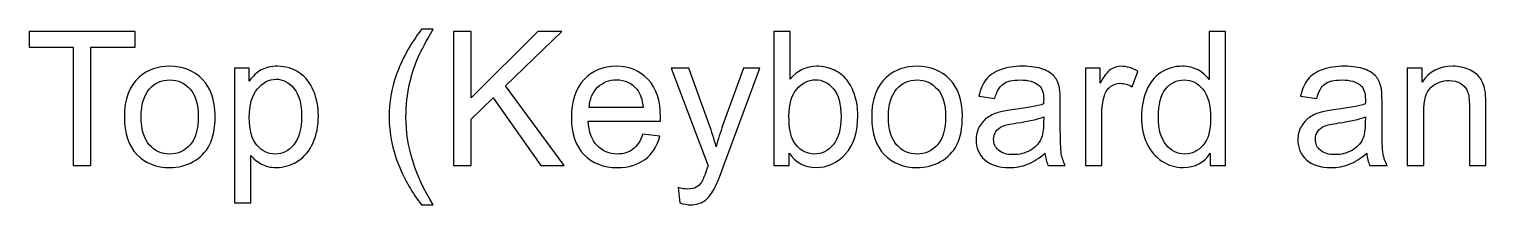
# Model space of a CAD drawing. Header units: millimetres. Extents: x 198 to 2265, y -986 to 144.
# Drawn here: x 599.7 to 797.8, y -705.3 to -681.5 of the extents above; entities that cross this region are included whole.
import ezdxf

# ---------------------------------------------------------------- set-up
doc = ezdxf.new("R2010")
doc.units = ezdxf.units.MM
doc.header["$MEASUREMENT"] = 0
doc.layers.add('Layer 1', color=7, linetype='Continuous')

msp = doc.modelspace()

# ---------------------------------------------------------------- linework, layer by layer
at = {"layer": 'Layer 1', "color": 250}
for points, knots in [([(653.0268, -705.2995), (651.7991, -703.7459), (650.7577, -701.9298), (649.9068, -699.847), (649.0559, -697.7642), (648.6326, -695.6052), (648.6326, -693.3742), (648.6326, -691.4057), (648.9501, -689.5219), (649.5851, -687.7227), (650.3302, -685.6314), (651.4774, -683.5486), (653.0268, -681.4743), (653.0268, -681.4743), (654.627, -681.4743), (654.627, -681.4743), (653.6279, -683.193), (652.9633, -684.4207), (652.6416, -685.1573), (652.1378, -686.2961), (651.7399, -687.4856), (651.452, -688.726), (651.0964, -690.2712), (650.9186, -691.8248), (650.9186, -693.3869), (650.9186, -697.362), (652.1547, -701.3329), (654.627, -705.2995), (654.627, -705.2995), (653.0268, -705.2995), (653.0268, -705.2995)], [0, 0, 0, 0, 0.1, 0.1, 0.1, 0.2, 0.2, 0.2, 0.3, 0.3, 0.3, 0.4, 0.4, 0.4, 0.5, 0.5, 0.5, 0.6, 0.6, 0.6, 0.7, 0.7, 0.7, 0.8, 0.8, 0.8, 0.9, 0.9, 0.9, 1, 1, 1, 1]), ([(605.6516, -699.9655), (605.6516, -699.9655), (605.6516, -683.9127), (605.6516, -683.9127), (605.6516, -683.9127), (599.6572, -683.9127), (599.6572, -683.9127), (599.6572, -683.9127), (599.6572, -681.7791), (599.6572, -681.7791), (599.6572, -681.7791), (614.059, -681.7791), (614.059, -681.7791), (614.059, -681.7791), (614.059, -683.9127), (614.059, -683.9127), (614.059, -683.9127), (608.0646, -683.9127), (608.0646, -683.9127), (608.0646, -683.9127), (608.0646, -699.9655), (608.0646, -699.9655), (608.0646, -699.9655), (605.6516, -699.9655), (605.6516, -699.9655)], [0, 0, 0, 0, 0.125, 0.125, 0.125, 0.25, 0.25, 0.25, 0.375, 0.375, 0.375, 0.5, 0.5, 0.5, 0.625, 0.625, 0.625, 0.75, 0.75, 0.75, 0.875, 0.875, 0.875, 1, 1, 1, 1]), ([(657.3956, -699.9655), (657.3956, -699.9655), (657.3956, -681.7791), (657.3956, -681.7791), (657.3956, -681.7791), (659.8086, -681.7791), (659.8086, -681.7791), (659.8086, -681.7791), (659.8086, -690.7961), (659.8086, -690.7961), (659.8086, -690.7961), (668.8425, -681.7791), (668.8425, -681.7791), (668.8425, -681.7791), (672.1022, -681.7791), (672.1022, -681.7791), (672.1022, -681.7791), (664.4737, -689.1536), (664.4737, -689.1536), (664.4737, -689.1536), (672.4324, -699.9655), (672.4324, -699.9655), (672.4324, -699.9655), (669.2574, -699.9655), (669.2574, -699.9655), (669.2574, -699.9655), (662.7846, -690.7876), (662.7846, -690.7876), (662.7846, -690.7876), (659.8086, -693.6663), (659.8086, -693.6663), (659.8086, -693.6663), (659.8086, -699.9655), (659.8086, -699.9655), (659.8086, -699.9655), (657.3956, -699.9655), (657.3956, -699.9655)], [0, 0, 0, 0, 0.08333333, 0.08333333, 0.08333333, 0.16666667, 0.16666667, 0.16666667, 0.25, 0.25, 0.25, 0.33333333, 0.33333333, 0.33333333, 0.41666667, 0.41666667, 0.41666667, 0.5, 0.5, 0.5, 0.58333333, 0.58333333, 0.58333333, 0.66666667, 0.66666667, 0.66666667, 0.75, 0.75, 0.75, 0.83333333, 0.83333333, 0.83333333, 0.91666667, 0.91666667, 0.91666667, 1, 1, 1, 1]), ([(703.0436, -699.9655), (703.0436, -699.9655), (700.9608, -699.9655), (700.9608, -699.9655), (700.9608, -699.9655), (700.9608, -681.7791), (700.9608, -681.7791), (700.9608, -681.7791), (703.196, -681.7791), (703.196, -681.7791), (703.196, -681.7791), (703.196, -688.2688), (703.196, -688.2688), (704.14, -687.0919), (705.3423, -686.5035), (706.807, -686.5035), (707.6156, -686.5035), (708.3861, -686.6644), (709.11, -686.9903), (709.8339, -687.3163), (710.4265, -687.7777), (710.8964, -688.3662), (711.3621, -688.9588), (711.7304, -689.67), (711.9929, -690.504), (712.2596, -691.3337), (712.3908, -692.227), (712.3908, -693.1752), (712.3908, -695.4274), (711.832, -697.1715), (710.7186, -698.3992), (709.601, -699.6311), (708.2633, -700.2449), (706.7012, -700.2449), (705.1476, -700.2449), (703.9284, -699.5972), (703.0436, -698.306), (703.0436, -698.306), (703.0436, -699.9655), (703.0436, -699.9655)], [0, 0, 0, 0, 0.07692308, 0.07692308, 0.07692308, 0.15384615, 0.15384615, 0.15384615, 0.23076923, 0.23076923, 0.23076923, 0.30769231, 0.30769231, 0.30769231, 0.38461538, 0.38461538, 0.38461538, 0.46153846, 0.46153846, 0.46153846, 0.53846154, 0.53846154, 0.53846154, 0.61538462, 0.61538462, 0.61538462, 0.69230769, 0.69230769, 0.69230769, 0.76923077, 0.76923077, 0.76923077, 0.84615385, 0.84615385, 0.84615385, 0.92307692, 0.92307692, 0.92307692, 1, 1, 1, 1]), ([(760.3332, -699.9655), (760.3332, -699.9655), (760.3332, -698.2933), (760.3332, -698.2933), (759.4992, -699.593), (758.2716, -700.2449), (756.6502, -700.2449), (755.6003, -700.2449), (754.6351, -699.957), (753.7588, -699.3771), (752.8783, -698.8013), (752.1967, -697.9928), (751.7099, -696.9598), (751.2273, -695.9227), (750.986, -694.7331), (750.986, -693.3869), (750.986, -692.0746), (751.2061, -690.885), (751.6422, -689.814), (752.0824, -688.7472), (752.7386, -687.9259), (753.6149, -687.3586), (754.487, -686.7871), (755.4691, -686.5035), (756.5486, -686.5035), (757.3445, -686.5035), (758.0514, -686.6728), (758.6695, -687.0073), (759.2876, -687.3417), (759.7913, -687.782), (760.1808, -688.3196), (760.1808, -688.3196), (760.1808, -681.7791), (760.1808, -681.7791), (760.1808, -681.7791), (762.416, -681.7791), (762.416, -681.7791), (762.416, -681.7791), (762.416, -699.9655), (762.416, -699.9655), (762.416, -699.9655), (760.3332, -699.9655), (760.3332, -699.9655)], [0, 0, 0, 0, 0.07142857, 0.07142857, 0.07142857, 0.14285714, 0.14285714, 0.14285714, 0.21428571, 0.21428571, 0.21428571, 0.28571429, 0.28571429, 0.28571429, 0.35714286, 0.35714286, 0.35714286, 0.42857143, 0.42857143, 0.42857143, 0.5, 0.5, 0.5, 0.57142857, 0.57142857, 0.57142857, 0.64285714, 0.64285714, 0.64285714, 0.71428571, 0.71428571, 0.71428571, 0.78571429, 0.78571429, 0.78571429, 0.85714286, 0.85714286, 0.85714286, 0.92857143, 0.92857143, 0.92857143, 1, 1, 1, 1]), ([(612.6112, -693.3742), (612.6112, -690.94), (613.2885, -689.1366), (614.6474, -687.964), (615.7777, -686.9903), (617.162, -686.5035), (618.7919, -686.5035), (620.5995, -686.5035), (622.0812, -687.0962), (623.2326, -688.2815), (624.3799, -689.4626), (624.9556, -691.1009), (624.9556, -693.1879), (624.9556, -694.8813), (624.7016, -696.2105), (624.1936, -697.18), (623.6856, -698.1494), (622.9448, -698.9029), (621.9711, -699.4406), (621.0017, -699.9782), (619.9391, -700.2449), (618.7919, -700.2449), (616.9461, -700.2449), (615.456, -699.6565), (614.3172, -698.4754), (613.1785, -697.2943), (612.6112, -695.5925), (612.6112, -693.3742)], [0, 0, 0, 0, 0.11111111, 0.11111111, 0.11111111, 0.22222222, 0.22222222, 0.22222222, 0.33333333, 0.33333333, 0.33333333, 0.44444444, 0.44444444, 0.44444444, 0.55555556, 0.55555556, 0.55555556, 0.66666667, 0.66666667, 0.66666667, 0.77777778, 0.77777778, 0.77777778, 0.88888889, 0.88888889, 0.88888889, 1, 1, 1, 1]), ([(627.576, -705.0201), (627.576, -705.0201), (627.576, -686.7829), (627.576, -686.7829), (627.576, -686.7829), (629.608, -686.7829), (629.608, -686.7829), (629.608, -686.7829), (629.608, -688.5143), (629.608, -688.5143), (630.0864, -687.8455), (630.6282, -687.3417), (631.2336, -687.0073), (631.8347, -686.6728), (632.5671, -686.5035), (633.4265, -686.5035), (634.5525, -686.5035), (635.5431, -686.7914), (636.4025, -687.3713), (637.2619, -687.9471), (637.9096, -688.7641), (638.3498, -689.814), (638.7859, -690.8681), (639.006, -692.0195), (639.006, -693.2768), (639.006, -694.6188), (638.7647, -695.8295), (638.2821, -696.909), (637.7995, -697.9843), (637.0968, -698.8098), (636.1739, -699.3855), (635.2553, -699.957), (634.2858, -700.2449), (633.2698, -700.2449), (632.5248, -700.2449), (631.8559, -700.0883), (631.2675, -699.775), (630.6748, -699.4617), (630.1922, -699.068), (629.8112, -698.5897), (629.8112, -698.5897), (629.8112, -705.0201), (629.8112, -705.0201), (629.8112, -705.0201), (627.576, -705.0201), (627.576, -705.0201)], [0, 0, 0, 0, 0.06666667, 0.06666667, 0.06666667, 0.13333333, 0.13333333, 0.13333333, 0.2, 0.2, 0.2, 0.26666667, 0.26666667, 0.26666667, 0.33333333, 0.33333333, 0.33333333, 0.4, 0.4, 0.4, 0.46666667, 0.46666667, 0.46666667, 0.53333333, 0.53333333, 0.53333333, 0.6, 0.6, 0.6, 0.66666667, 0.66666667, 0.66666667, 0.73333333, 0.73333333, 0.73333333, 0.8, 0.8, 0.8, 0.86666667, 0.86666667, 0.86666667, 0.93333333, 0.93333333, 0.93333333, 1, 1, 1, 1]), ([(683.1512, -695.6983), (683.1512, -695.6983), (685.4626, -696.0031), (685.4626, -696.0031), (685.1028, -697.3451), (684.4297, -698.3907), (683.4475, -699.1315), (682.4654, -699.8724), (681.2123, -700.2449), (679.6841, -700.2449), (677.7622, -700.2449), (676.2382, -699.6522), (675.1121, -698.4669), (673.986, -697.2858), (673.423, -695.6221), (673.423, -693.4843), (673.423, -691.2745), (673.9903, -689.5557), (675.129, -688.3365), (676.2678, -687.1131), (677.7452, -686.5035), (679.5613, -686.5035), (681.3182, -686.5035), (682.7533, -687.1004), (683.8666, -688.2984), (684.98, -689.4965), (685.5388, -691.1813), (685.5388, -693.353), (685.5388, -693.4843), (685.5346, -693.6832), (685.5261, -693.9457), (685.5261, -693.9457), (675.709, -693.9457), (675.709, -693.9457), (675.7937, -695.3893), (676.2001, -696.4984), (676.9367, -697.2646), (677.669, -698.0309), (678.5877, -698.4161), (679.6841, -698.4161), (680.5011, -698.4161), (681.1996, -698.2002), (681.7754, -697.7684), (682.3553, -697.3366), (682.8125, -696.6466), (683.1512, -695.6983)], [0, 0, 0, 0, 0.06666667, 0.06666667, 0.06666667, 0.13333333, 0.13333333, 0.13333333, 0.2, 0.2, 0.2, 0.26666667, 0.26666667, 0.26666667, 0.33333333, 0.33333333, 0.33333333, 0.4, 0.4, 0.4, 0.46666667, 0.46666667, 0.46666667, 0.53333333, 0.53333333, 0.53333333, 0.6, 0.6, 0.6, 0.66666667, 0.66666667, 0.66666667, 0.73333333, 0.73333333, 0.73333333, 0.8, 0.8, 0.8, 0.86666667, 0.86666667, 0.86666667, 0.93333333, 0.93333333, 0.93333333, 1, 1, 1, 1]), ([(688.1846, -705.0328), (688.1846, -705.0328), (687.9306, -702.9669), (687.9306, -702.9669), (688.4217, -703.0982), (688.845, -703.1659), (689.2091, -703.1659), (689.7086, -703.1659), (690.1065, -703.0812), (690.4029, -702.9161), (690.7034, -702.751), (690.949, -702.5182), (691.1395, -702.2219), (691.2792, -701.9975), (691.5078, -701.4429), (691.821, -700.5539), (691.8634, -700.4312), (691.9269, -700.2491), (692.02, -700.0078), (692.02, -700.0078), (687.0162, -686.7829), (687.0162, -686.7829), (687.0162, -686.7829), (689.4038, -686.7829), (689.4038, -686.7829), (689.4038, -686.7829), (692.1555, -694.3944), (692.1555, -694.3944), (692.5153, -695.3554), (692.8328, -696.3714), (693.1164, -697.4382), (693.3747, -696.4349), (693.6795, -695.4443), (694.0351, -694.4706), (694.0351, -694.4706), (696.846, -686.7829), (696.846, -686.7829), (696.846, -686.7829), (699.077, -686.7829), (699.077, -686.7829), (699.077, -686.7829), (694.0943, -700.1941), (694.0943, -700.1941), (693.5567, -701.6377), (693.1376, -702.6283), (692.837, -703.1744), (692.4391, -703.9067), (691.9819, -704.4444), (691.4697, -704.7873), (690.9532, -705.1302), (690.3394, -705.2995), (689.6282, -705.2995), (689.1964, -705.2995), (688.7138, -705.2106), (688.1846, -705.0328)], [0, 0, 0, 0, 0.05555556, 0.05555556, 0.05555556, 0.11111111, 0.11111111, 0.11111111, 0.16666667, 0.16666667, 0.16666667, 0.22222222, 0.22222222, 0.22222222, 0.27777778, 0.27777778, 0.27777778, 0.33333333, 0.33333333, 0.33333333, 0.38888889, 0.38888889, 0.38888889, 0.44444444, 0.44444444, 0.44444444, 0.5, 0.5, 0.5, 0.55555556, 0.55555556, 0.55555556, 0.61111111, 0.61111111, 0.61111111, 0.66666667, 0.66666667, 0.66666667, 0.72222222, 0.72222222, 0.72222222, 0.77777778, 0.77777778, 0.77777778, 0.83333333, 0.83333333, 0.83333333, 0.88888889, 0.88888889, 0.88888889, 0.94444444, 0.94444444, 0.94444444, 1, 1, 1, 1]), ([(714.2746, -693.3742), (714.2746, -690.94), (714.9519, -689.1366), (716.3108, -687.964), (717.4411, -686.9903), (718.8254, -686.5035), (720.4553, -686.5035), (722.2629, -686.5035), (723.7446, -687.0962), (724.896, -688.2815), (726.0433, -689.4626), (726.619, -691.1009), (726.619, -693.1879), (726.619, -694.8813), (726.365, -696.2105), (725.857, -697.18), (725.349, -698.1494), (724.6082, -698.9029), (723.6345, -699.4406), (722.6651, -699.9782), (721.6025, -700.2449), (720.4553, -700.2449), (718.6095, -700.2449), (717.1194, -699.6565), (715.9806, -698.4754), (714.8419, -697.2943), (714.2746, -695.5925), (714.2746, -693.3742)], [0, 0, 0, 0, 0.11111111, 0.11111111, 0.11111111, 0.22222222, 0.22222222, 0.22222222, 0.33333333, 0.33333333, 0.33333333, 0.44444444, 0.44444444, 0.44444444, 0.55555556, 0.55555556, 0.55555556, 0.66666667, 0.66666667, 0.66666667, 0.77777778, 0.77777778, 0.77777778, 0.88888889, 0.88888889, 0.88888889, 1, 1, 1, 1]), ([(737.85, -698.3145), (737.0203, -699.0215), (736.2202, -699.5168), (735.4539, -699.8089), (734.6877, -700.101), (733.8664, -700.2449), (732.9859, -700.2449), (731.5381, -700.2449), (730.4247, -699.8935), (729.6458, -699.1866), (728.8669, -698.4838), (728.4774, -697.5821), (728.4774, -696.4857), (728.4774, -695.8422), (728.6256, -695.2538), (728.9177, -694.7204), (729.214, -694.187), (729.5992, -693.7637), (730.0734, -693.4419), (730.5517, -693.1202), (731.0851, -692.8747), (731.682, -692.7096), (732.1223, -692.5953), (732.7869, -692.4852), (733.6717, -692.3751), (735.4751, -692.1635), (736.8086, -691.9052), (737.6595, -691.6089), (737.668, -691.3041), (737.6722, -691.1094), (737.6722, -691.0289), (737.6722, -690.123), (737.4605, -689.4838), (737.0372, -689.1112), (736.4657, -688.6075), (735.6148, -688.3577), (734.4887, -688.3577), (733.4346, -688.3577), (732.6557, -688.544), (732.1562, -688.9123), (731.6524, -689.2806), (731.2841, -689.9325), (731.0428, -690.8723), (731.0428, -690.8723), (728.8584, -690.5675), (728.8584, -690.5675), (729.0574, -689.6319), (729.3833, -688.8742), (729.8405, -688.2984), (730.2977, -687.7227), (730.9581, -687.2824), (731.8217, -686.9692), (732.6811, -686.6601), (733.6844, -686.5035), (734.8189, -686.5035), (735.945, -686.5035), (736.8636, -686.6347), (737.5706, -686.9014), (738.2733, -687.1681), (738.794, -687.4983), (739.1242, -687.9005), (739.4544, -688.3027), (739.6873, -688.8107), (739.8227, -689.4245), (739.8947, -689.8055), (739.9328, -690.4913), (739.9328, -691.4777), (739.9328, -691.4777), (739.9328, -694.441), (739.9328, -694.441), (739.9328, -696.5111), (739.9794, -697.8192), (740.0725, -698.3738), (740.1614, -698.9283), (740.3477, -699.4575), (740.6186, -699.9655), (740.6186, -699.9655), (738.2818, -699.9655), (738.2818, -699.9655), (738.0574, -699.4956), (737.9135, -698.9453), (737.85, -698.3145)], [0, 0, 0, 0, 0.03703704, 0.03703704, 0.03703704, 0.07407407, 0.07407407, 0.07407407, 0.11111111, 0.11111111, 0.11111111, 0.14814815, 0.14814815, 0.14814815, 0.18518519, 0.18518519, 0.18518519, 0.22222222, 0.22222222, 0.22222222, 0.25925926, 0.25925926, 0.25925926, 0.2962963, 0.2962963, 0.2962963, 0.33333333, 0.33333333, 0.33333333, 0.37037037, 0.37037037, 0.37037037, 0.40740741, 0.40740741, 0.40740741, 0.44444444, 0.44444444, 0.44444444, 0.48148148, 0.48148148, 0.48148148, 0.51851852, 0.51851852, 0.51851852, 0.55555556, 0.55555556, 0.55555556, 0.59259259, 0.59259259, 0.59259259, 0.62962963, 0.62962963, 0.62962963, 0.66666667, 0.66666667, 0.66666667, 0.7037037, 0.7037037, 0.7037037, 0.74074074, 0.74074074, 0.74074074, 0.77777778, 0.77777778, 0.77777778, 0.81481481, 0.81481481, 0.81481481, 0.85185185, 0.85185185, 0.85185185, 0.88888889, 0.88888889, 0.88888889, 0.92592593, 0.92592593, 0.92592593, 0.96296296, 0.96296296, 0.96296296, 1, 1, 1, 1]), ([(743.3406, -699.9655), (743.3406, -699.9655), (743.3406, -686.7829), (743.3406, -686.7829), (743.3406, -686.7829), (745.3472, -686.7829), (745.3472, -686.7829), (745.3472, -686.7829), (745.3472, -688.8022), (745.3472, -688.8022), (745.8594, -687.8666), (746.3336, -687.2486), (746.7696, -686.9522), (747.2056, -686.6517), (747.684, -686.5035), (748.2047, -686.5035), (748.9582, -686.5035), (749.7245, -686.7406), (750.5034, -687.2105), (750.5034, -687.2105), (749.7075, -689.2721), (749.7075, -689.2721), (749.1657, -688.9673), (748.6238, -688.8149), (748.0819, -688.8149), (747.5951, -688.8149), (747.1591, -688.9631), (746.7738, -689.2552), (746.3886, -689.5473), (746.1134, -689.9537), (745.9483, -690.4744), (745.6986, -691.266), (745.5758, -692.1338), (745.5758, -693.0779), (745.5758, -693.0779), (745.5758, -699.9655), (745.5758, -699.9655), (745.5758, -699.9655), (743.3406, -699.9655), (743.3406, -699.9655)], [0, 0, 0, 0, 0.07692308, 0.07692308, 0.07692308, 0.15384615, 0.15384615, 0.15384615, 0.23076923, 0.23076923, 0.23076923, 0.30769231, 0.30769231, 0.30769231, 0.38461538, 0.38461538, 0.38461538, 0.46153846, 0.46153846, 0.46153846, 0.53846154, 0.53846154, 0.53846154, 0.61538462, 0.61538462, 0.61538462, 0.69230769, 0.69230769, 0.69230769, 0.76923077, 0.76923077, 0.76923077, 0.84615385, 0.84615385, 0.84615385, 0.92307692, 0.92307692, 0.92307692, 1, 1, 1, 1]), ([(781.6184, -698.3145), (780.7887, -699.0215), (779.9886, -699.5168), (779.2223, -699.8089), (778.4561, -700.101), (777.6348, -700.2449), (776.7543, -700.2449), (775.3065, -700.2449), (774.1931, -699.8935), (773.4142, -699.1866), (772.6353, -698.4838), (772.2458, -697.5821), (772.2458, -696.4857), (772.2458, -695.8422), (772.394, -695.2538), (772.6861, -694.7204), (772.9824, -694.187), (773.3676, -693.7637), (773.8418, -693.4419), (774.3201, -693.1202), (774.8535, -692.8747), (775.4504, -692.7096), (775.8907, -692.5953), (776.5553, -692.4852), (777.4401, -692.3751), (779.2435, -692.1635), (780.577, -691.9052), (781.4279, -691.6089), (781.4364, -691.3041), (781.4406, -691.1094), (781.4406, -691.0289), (781.4406, -690.123), (781.2289, -689.4838), (780.8056, -689.1112), (780.2341, -688.6075), (779.3832, -688.3577), (778.2571, -688.3577), (777.203, -688.3577), (776.4241, -688.544), (775.9246, -688.9123), (775.4208, -689.2806), (775.0525, -689.9325), (774.8112, -690.8723), (774.8112, -690.8723), (772.6268, -690.5675), (772.6268, -690.5675), (772.8258, -689.6319), (773.1517, -688.8742), (773.6089, -688.2984), (774.0661, -687.7227), (774.7265, -687.2824), (775.5901, -686.9692), (776.4495, -686.6601), (777.4528, -686.5035), (778.5873, -686.5035), (779.7134, -686.5035), (780.632, -686.6347), (781.339, -686.9014), (782.0417, -687.1681), (782.5624, -687.4983), (782.8926, -687.9005), (783.2228, -688.3027), (783.4557, -688.8107), (783.5911, -689.4245), (783.6631, -689.8055), (783.7012, -690.4913), (783.7012, -691.4777), (783.7012, -691.4777), (783.7012, -694.441), (783.7012, -694.441), (783.7012, -696.5111), (783.7478, -697.8192), (783.8409, -698.3738), (783.9298, -698.9283), (784.1161, -699.4575), (784.387, -699.9655), (784.387, -699.9655), (782.0502, -699.9655), (782.0502, -699.9655), (781.8258, -699.4956), (781.6819, -698.9453), (781.6184, -698.3145)], [0, 0, 0, 0, 0.03703704, 0.03703704, 0.03703704, 0.07407407, 0.07407407, 0.07407407, 0.11111111, 0.11111111, 0.11111111, 0.14814815, 0.14814815, 0.14814815, 0.18518519, 0.18518519, 0.18518519, 0.22222222, 0.22222222, 0.22222222, 0.25925926, 0.25925926, 0.25925926, 0.2962963, 0.2962963, 0.2962963, 0.33333333, 0.33333333, 0.33333333, 0.37037037, 0.37037037, 0.37037037, 0.40740741, 0.40740741, 0.40740741, 0.44444444, 0.44444444, 0.44444444, 0.48148148, 0.48148148, 0.48148148, 0.51851852, 0.51851852, 0.51851852, 0.55555556, 0.55555556, 0.55555556, 0.59259259, 0.59259259, 0.59259259, 0.62962963, 0.62962963, 0.62962963, 0.66666667, 0.66666667, 0.66666667, 0.7037037, 0.7037037, 0.7037037, 0.74074074, 0.74074074, 0.74074074, 0.77777778, 0.77777778, 0.77777778, 0.81481481, 0.81481481, 0.81481481, 0.85185185, 0.85185185, 0.85185185, 0.88888889, 0.88888889, 0.88888889, 0.92592593, 0.92592593, 0.92592593, 0.96296296, 0.96296296, 0.96296296, 1, 1, 1, 1]), ([(787.1344, -699.9655), (787.1344, -699.9655), (787.1344, -686.7829), (787.1344, -686.7829), (787.1344, -686.7829), (789.141, -686.7829), (789.141, -686.7829), (789.141, -686.7829), (789.141, -688.654), (789.141, -688.654), (790.1062, -687.2189), (791.5032, -686.5035), (793.3278, -686.5035), (794.1236, -686.5035), (794.8518, -686.6474), (795.5164, -686.9311), (796.181, -687.2147), (796.6806, -687.5915), (797.0108, -688.0529), (797.341, -688.5143), (797.5738, -689.0647), (797.705, -689.6997), (797.7855, -690.1145), (797.8278, -690.8384), (797.8278, -691.8714), (797.8278, -691.8714), (797.8278, -699.9655), (797.8278, -699.9655), (797.8278, -699.9655), (795.5926, -699.9655), (795.5926, -699.9655), (795.5926, -699.9655), (795.5926, -691.956), (795.5926, -691.956), (795.5926, -691.0459), (795.5079, -690.3643), (795.3344, -689.9156), (795.1608, -689.4668), (794.8518, -689.107), (794.4115, -688.8361), (793.9712, -688.5694), (793.4505, -688.4339), (792.8579, -688.4339), (791.9096, -688.4339), (791.0926, -688.7345), (790.4025, -689.3398), (789.7125, -689.941), (789.3696, -691.0882), (789.3696, -692.7731), (789.3696, -692.7731), (789.3696, -699.9655), (789.3696, -699.9655), (789.3696, -699.9655), (787.1344, -699.9655), (787.1344, -699.9655)], [0, 0, 0, 0, 0.05555556, 0.05555556, 0.05555556, 0.11111111, 0.11111111, 0.11111111, 0.16666667, 0.16666667, 0.16666667, 0.22222222, 0.22222222, 0.22222222, 0.27777778, 0.27777778, 0.27777778, 0.33333333, 0.33333333, 0.33333333, 0.38888889, 0.38888889, 0.38888889, 0.44444444, 0.44444444, 0.44444444, 0.5, 0.5, 0.5, 0.55555556, 0.55555556, 0.55555556, 0.61111111, 0.61111111, 0.61111111, 0.66666667, 0.66666667, 0.66666667, 0.72222222, 0.72222222, 0.72222222, 0.77777778, 0.77777778, 0.77777778, 0.83333333, 0.83333333, 0.83333333, 0.88888889, 0.88888889, 0.88888889, 0.94444444, 0.94444444, 0.94444444, 1, 1, 1, 1]), ([(614.8972, -693.3784), (614.8972, -695.0633), (615.2655, -696.3248), (616.0021, -697.1588), (616.7429, -697.997), (617.67, -698.4161), (618.7919, -698.4161), (619.901, -698.4161), (620.8239, -697.997), (621.5647, -697.1546), (622.3013, -696.3121), (622.6696, -695.0294), (622.6696, -693.3065), (622.6696, -691.6809), (622.2971, -690.449), (621.5562, -689.615), (620.8154, -688.7768), (619.8925, -688.3577), (618.7919, -688.3577), (617.67, -688.3577), (616.7429, -688.7726), (616.0021, -689.6065), (615.2655, -690.4405), (614.8972, -691.6978), (614.8972, -693.3784)], [0, 0, 0, 0, 0.125, 0.125, 0.125, 0.25, 0.25, 0.25, 0.375, 0.375, 0.375, 0.5, 0.5, 0.5, 0.625, 0.625, 0.625, 0.75, 0.75, 0.75, 0.875, 0.875, 0.875, 1, 1, 1, 1]), ([(629.608, -693.4546), (629.608, -695.1437), (629.9509, -696.3926), (630.6325, -697.2011), (631.3183, -698.0097), (632.148, -698.4161), (633.1217, -698.4161), (634.1123, -698.4161), (634.9589, -697.997), (635.6617, -697.1588), (636.3686, -696.3206), (636.72, -695.0252), (636.72, -693.2684), (636.72, -691.592), (636.3771, -690.3389), (635.6871, -689.5049), (634.997, -688.671), (634.1758, -688.2561), (633.219, -688.2561), (632.2708, -688.2561), (631.4326, -688.7006), (630.7044, -689.5854), (629.9721, -690.4744), (629.608, -691.7613), (629.608, -693.4546)], [0, 0, 0, 0, 0.125, 0.125, 0.125, 0.25, 0.25, 0.25, 0.375, 0.375, 0.375, 0.5, 0.5, 0.5, 0.625, 0.625, 0.625, 0.75, 0.75, 0.75, 0.875, 0.875, 0.875, 1, 1, 1, 1]), ([(675.836, -692.1169), (675.836, -692.1169), (683.1766, -692.1169), (683.1766, -692.1169), (683.0792, -691.0078), (682.7956, -690.178), (682.3342, -689.6235), (681.6272, -688.7641), (680.7043, -688.3323), (679.574, -688.3323), (678.5496, -688.3323), (677.6902, -688.6752), (676.9917, -689.361), (676.2974, -690.0468), (675.9122, -690.9654), (675.836, -692.1169)], [0, 0, 0, 0, 0.2, 0.2, 0.2, 0.4, 0.4, 0.4, 0.6, 0.6, 0.6, 0.8, 0.8, 0.8, 1, 1, 1, 1]), ([(703.0182, -693.2768), (703.0182, -694.8516), (703.2341, -695.9904), (703.6617, -696.6931), (704.3644, -697.8404), (705.3127, -698.4161), (706.5107, -698.4161), (707.4886, -698.4161), (708.331, -697.9928), (709.038, -697.1461), (709.7492, -696.2994), (710.1048, -695.0379), (710.1048, -693.3615), (710.1048, -691.6428), (709.7661, -690.377), (709.0846, -689.56), (708.403, -688.7429), (707.5775, -688.3323), (706.6123, -688.3323), (705.6344, -688.3323), (704.792, -688.7556), (704.085, -689.6023), (703.3738, -690.449), (703.0182, -691.6724), (703.0182, -693.2768)], [0, 0, 0, 0, 0.125, 0.125, 0.125, 0.25, 0.25, 0.25, 0.375, 0.375, 0.375, 0.5, 0.5, 0.5, 0.625, 0.625, 0.625, 0.75, 0.75, 0.75, 0.875, 0.875, 0.875, 1, 1, 1, 1]), ([(716.5606, -693.3784), (716.5606, -695.0633), (716.9289, -696.3248), (717.6655, -697.1588), (718.4063, -697.997), (719.3334, -698.4161), (720.4553, -698.4161), (721.5644, -698.4161), (722.4873, -697.997), (723.2281, -697.1546), (723.9647, -696.3121), (724.333, -695.0294), (724.333, -693.3065), (724.333, -691.6809), (723.9605, -690.449), (723.2196, -689.615), (722.4788, -688.7768), (721.5559, -688.3577), (720.4553, -688.3577), (719.3334, -688.3577), (718.4063, -688.7726), (717.6655, -689.6065), (716.9289, -690.4405), (716.5606, -691.6978), (716.5606, -693.3784)], [0, 0, 0, 0, 0.125, 0.125, 0.125, 0.25, 0.25, 0.25, 0.375, 0.375, 0.375, 0.5, 0.5, 0.5, 0.625, 0.625, 0.625, 0.75, 0.75, 0.75, 0.875, 0.875, 0.875, 1, 1, 1, 1]), ([(753.272, -693.3911), (753.272, -695.076), (753.6276, -696.3333), (754.343, -697.1673), (755.0542, -698.0012), (755.8967, -698.4161), (756.8661, -698.4161), (757.844, -698.4161), (758.6737, -698.0182), (759.3595, -697.2223), (760.0411, -696.4264), (760.384, -695.2115), (760.384, -693.5774), (760.384, -691.7825), (760.0369, -690.4617), (759.3384, -689.6192), (758.6441, -688.7768), (757.7847, -688.3577), (756.7645, -688.3577), (755.7697, -688.3577), (754.9399, -688.7599), (754.2711, -689.5684), (753.6064, -690.377), (753.272, -691.6512), (753.272, -693.3911)], [0, 0, 0, 0, 0.125, 0.125, 0.125, 0.25, 0.25, 0.25, 0.375, 0.375, 0.375, 0.5, 0.5, 0.5, 0.625, 0.625, 0.625, 0.75, 0.75, 0.75, 0.875, 0.875, 0.875, 1, 1, 1, 1]), ([(737.6722, -693.3615), (736.8594, -693.6917), (735.6402, -693.9711), (734.0146, -694.1997), (733.0917, -694.3309), (732.4398, -694.4791), (732.0588, -694.6442), (731.6778, -694.8093), (731.3857, -695.0506), (731.1783, -695.3639), (730.9708, -695.6814), (730.865, -696.0327), (730.865, -696.4222), (730.865, -697.0106), (731.0894, -697.5059), (731.5423, -697.8996), (731.9953, -698.2933), (732.6557, -698.4923), (733.5235, -698.4923), (734.3829, -698.4923), (735.1491, -698.306), (735.8222, -697.9293), (736.4911, -697.5567), (736.9864, -697.0445), (737.2997, -696.3968), (737.541, -695.893), (737.6595, -695.1522), (737.6595, -694.1743), (737.6595, -694.1743), (737.6722, -693.3615), (737.6722, -693.3615)], [0, 0, 0, 0, 0.1, 0.1, 0.1, 0.2, 0.2, 0.2, 0.3, 0.3, 0.3, 0.4, 0.4, 0.4, 0.5, 0.5, 0.5, 0.6, 0.6, 0.6, 0.7, 0.7, 0.7, 0.8, 0.8, 0.8, 0.9, 0.9, 0.9, 1, 1, 1, 1]), ([(781.4406, -693.3615), (780.6278, -693.6917), (779.4086, -693.9711), (777.783, -694.1997), (776.8601, -694.3309), (776.2082, -694.4791), (775.8272, -694.6442), (775.4462, -694.8093), (775.1541, -695.0506), (774.9467, -695.3639), (774.7392, -695.6814), (774.6334, -696.0327), (774.6334, -696.4222), (774.6334, -697.0106), (774.8578, -697.5059), (775.3107, -697.8996), (775.7637, -698.2933), (776.4241, -698.4923), (777.2919, -698.4923), (778.1513, -698.4923), (778.9175, -698.306), (779.5906, -697.9293), (780.2595, -697.5567), (780.7548, -697.0445), (781.0681, -696.3968), (781.3094, -695.893), (781.4279, -695.1522), (781.4279, -694.1743), (781.4279, -694.1743), (781.4406, -693.3615), (781.4406, -693.3615)], [0, 0, 0, 0, 0.1, 0.1, 0.1, 0.2, 0.2, 0.2, 0.3, 0.3, 0.3, 0.4, 0.4, 0.4, 0.5, 0.5, 0.5, 0.6, 0.6, 0.6, 0.7, 0.7, 0.7, 0.8, 0.8, 0.8, 0.9, 0.9, 0.9, 1, 1, 1, 1])]:
    msp.add_open_spline(points, degree=3, knots=knots, dxfattribs=at)

doc.saveas('drawing.dxf')
